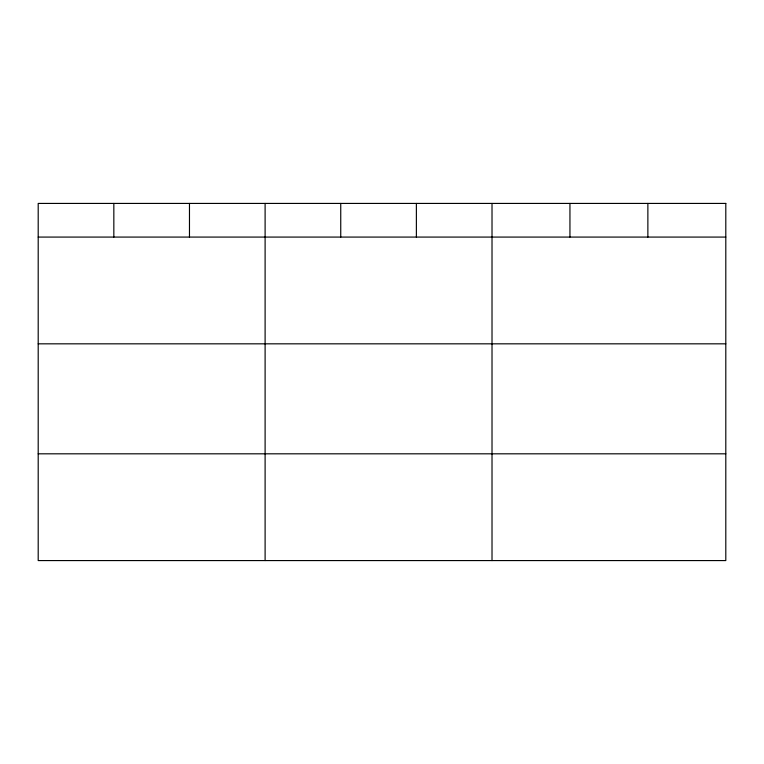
<?xml version="1.0" encoding="UTF-8"?>
<svg xmlns="http://www.w3.org/2000/svg" width="764" height="764" viewBox="0 0 764 764"><rect width="100%" height="100%" fill="white"/><g stroke="black" fill="none" stroke-linecap="round" stroke-linejoin="round"><path stroke-width="1.15" d="M38.2 237.079L725.8 237.079M38.2 343.829L725.8 343.829M38.2 453.816L725.8 453.816M647.872 203.425L647.872 237.079M569.944 203.425L569.944 237.079M492.016 203.425L492.016 560.575M416.38 203.425L416.38 237.079M340.744 203.425L340.744 237.079M265.108 203.425L265.108 560.575M189.472 203.425L189.472 237.079M113.836 203.425L113.836 237.079M725.8 203.425L38.2 203.425L38.2 560.575L725.8 560.575L725.8 203.425"/></g></svg>
